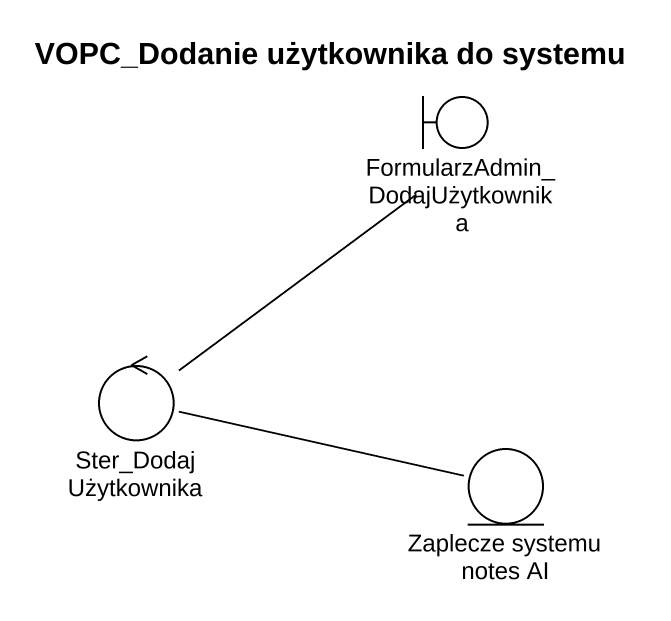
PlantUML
@startuml
title VOPC_Dodanie użytkownika do systemu
boundary "FormularzAdmin_DodajUżytkownika" as FormularzAdmin
control Ster_DodajUżytkownika
entity "Zaplecze systemu notes AI" as Zaplecze_systemu_notes_AI
FormularzAdmin -- Ster_DodajUżytkownika
Ster_DodajUżytkownika -right- Zaplecze_systemu_notes_AI
@enduml
